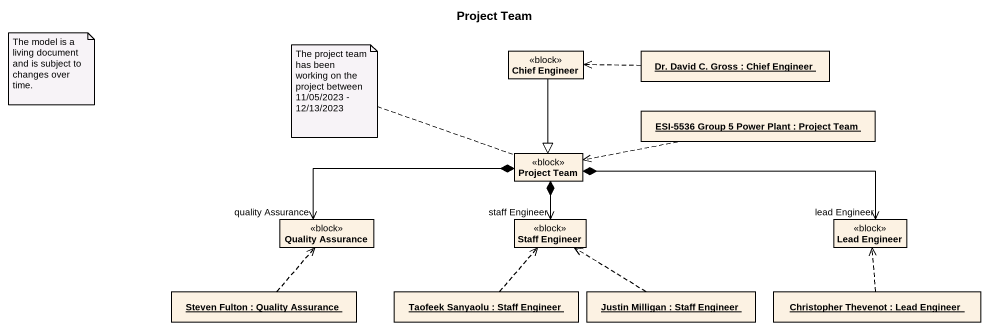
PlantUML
@startuml
title Project Team
hide circle
hide empty members
class "Chief Engineer" as Chief_Engineer <<block>>
object "Dr. David C. Gross : Chief Engineer" as Dr_David_C_Gross
object "ESI-5536 Group 5 Power Plant : Project Team" as ESI_5536_Group_5_Power_Plant
class "Project Team" as Project_Team <<block>>
class "Quality Assurance" as Quality_Assurance <<block>>
class "Staff Engineer" as Staff_Engineer <<block>>
class "Lead Engineer" as Lead_Engineer <<block>>
object "Steven Fulton : Quality Assurance" as Steven_Fulton
object "Taofeek Sanyaolu : Staff Engineer" as Taofeek_Sanyaolu
object "Justin Milligan : Staff Engineer" as Justin_Milligan
object "Christopher Thevenot : Lead Engineer" as Christopher_Thevenot
Chief_Engineer --|> Project_Team
Dr_David_C_Gross .left.> Chief_Engineer
ESI_5536_Group_5_Power_Plant .left.> Project_Team
Project_Team *-left-> "quality Assurance" Quality_Assurance
Project_Team *--> "staff Engineer" Staff_Engineer
Project_Team *-right-> "lead Engineer" Lead_Engineer
Steven_Fulton .up.> Quality_Assurance
Taofeek_Sanyaolu .up.> Staff_Engineer
Justin_Milligan .up.> Staff_Engineer
Christopher_Thevenot .up.> Lead_Engineer
note as N1
  The model is a living document and is subject to changes over time.
end note
note left of Project_Team : The project team has been working on the project between 11/05/2023 - 12/13/2023
@enduml
